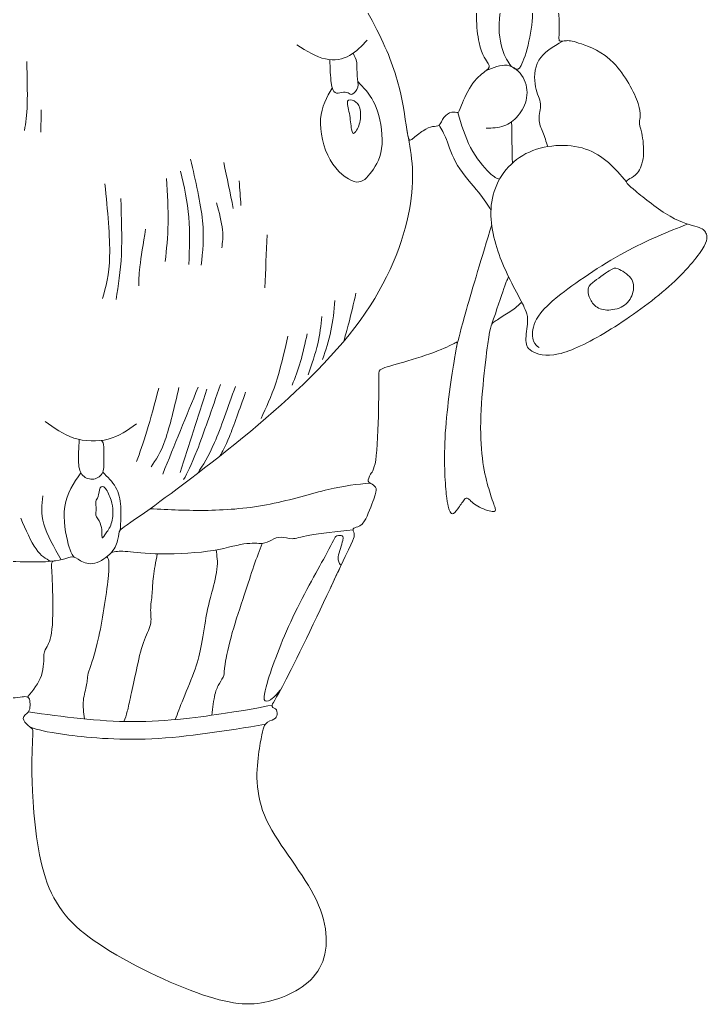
# Model space of a CAD drawing. Header units: millimetres. Extents: x -416 to -183, y -486 to -251.
# Drawn here: x -289.6 to -183.1, y -485.5 to -333 of the extents above; entities that cross this region are included whole.
import ezdxf

# ---------------------------------------------------------------- set-up
doc = ezdxf.new("R2010")
doc.units = ezdxf.units.MM
doc.header["$MEASUREMENT"] = 0
doc.layers.add('layer 1', color=7, linetype='Continuous')

msp = doc.modelspace()

# ---------------------------------------------------------------- linework, layer by layer
at = {"layer": 'layer 1', "color": 250, "lineweight": 20}
for points, knots in [([(-364.9524, -348.7105), (-364.743, -345.9985), (-364.324, -340.7951), (-360.9285, -333.4088), (-357.533, -326.0225), (-351.161, -316.4533), (-347.8426, -310.4782), (-344.5243, -304.503), (-344.2598, -302.1217), (-344.1495, -300.4901), (-344.0393, -298.8585), (-344.0833, -297.9766), (-344.2266, -297.5136), (-344.37, -297.0505), (-344.6125, -297.0065), (-345.4393, -296.4773), (-346.2662, -295.9481), (-347.6773, -294.9339), (-348.6254, -293.4236), (-349.5735, -291.9132), (-350.0585, -289.9068), (-349.5183, -287.4264), (-348.9781, -284.9459), (-347.4127, -281.9913), (-345.2519, -280.1613), (-343.0911, -278.3312), (-340.3351, -277.6257), (-338.9791, -277.0414), (-337.6231, -276.4571), (-337.6672, -275.9941), (-336.8844, -274.3515), (-336.1017, -272.7089), (-334.4922, -269.8866), (-330.9644, -266.425), (-327.4366, -262.9633), (-321.9906, -258.8623), (-316.5005, -256.1382), (-311.0104, -253.4141), (-305.4762, -252.0669), (-299.7545, -251.3934), (-294.0329, -250.7198), (-288.1239, -250.7198), (-282.4573, -252.11), (-276.7908, -253.5001), (-271.3669, -256.2804), (-267.1115, -259.1148), (-262.8561, -261.9491), (-259.7693, -264.8375), (-257.7408, -267.0093), (-255.7124, -269.1811), (-254.7422, -270.6363), (-253.9484, -271.5403), (-253.1547, -272.4443), (-252.5374, -272.797), (-251.8759, -273.0616), (-251.2144, -273.3262), (-250.5089, -273.5026), (-248.778, -274.3295), (-247.0472, -275.1563), (-244.2912, -276.6335), (-242.5824, -278.0667), (-240.8736, -279.4999), (-240.2122, -280.8889), (-239.8704, -283.1489), (-239.5287, -285.4089), (-239.5066, -288.5398), (-240.0027, -290.4581), (-240.4988, -292.3763), (-241.5131, -293.0818), (-242.7037, -293.2141), (-243.8943, -293.3464), (-245.2613, -292.9054), (-245.8456, -292.8613), (-246.4299, -292.8172), (-246.2314, -293.17), (-245.9999, -293.589), (-245.7684, -294.0079), (-245.5039, -294.4929), (-245.1731, -295.5623), (-244.8424, -296.6316), (-244.4455, -298.2853), (-244.2581, -301.791), (-244.0707, -305.2967), (-244.0927, -310.6546), (-243.8061, -314.0942), (-243.5195, -317.5338), (-242.9241, -319.0551), (-241.2153, -322.186), (-239.5066, -325.3169), (-236.6844, -330.0574), (-234.7221, -333.8718), (-232.7598, -337.6862), (-231.6573, -340.5746), (-230.9407, -343.452), (-230.2242, -346.3293), (-229.8934, -349.1956), (-229.6509, -350.5516), (-229.4084, -351.9076), (-229.254, -351.7532), (-228.8461, -351.4115), (-228.4382, -351.0697), (-227.7768, -350.5406), (-227.2145, -350.1768), (-226.6523, -349.813), (-226.1892, -349.6145), (-225.7813, -349.5484), (-225.3734, -349.4822), (-225.0207, -349.5484), (-224.7561, -349.3169), (-224.4915, -349.0853), (-224.3151, -348.5562), (-223.9954, -348.1373), (-223.6757, -347.7183), (-223.2126, -347.4097), (-222.8047, -347.3325), (-222.3968, -347.2553), (-222.0441, -347.4097), (-221.8567, -347.3656), (-221.6693, -347.3215), (-221.6472, -347.0789), (-221.2944, -346.208), (-220.9417, -345.3371), (-220.2581, -343.8378), (-219.5084, -342.8236), (-218.7588, -341.8093), (-217.943, -341.2802), (-217.4689, -340.8944), (-216.9949, -340.5085), (-216.8627, -340.2659), (-217.1383, -339.8029), (-217.4139, -339.3399), (-218.0974, -338.6563), (-218.5604, -336.5397), (-219.0234, -334.423), (-219.266, -330.8731), (-218.2297, -328.4368), (-217.1934, -326.0004), (-214.8783, -324.6775), (-212.7396, -324.6114), (-210.6009, -324.5452), (-208.6385, -325.7359), (-207.5361, -327.599), (-206.4337, -329.4621), (-206.1911, -331.9976), (-206.158, -333.6182), (-206.125, -335.2388), (-206.3013, -335.9443), (-206.158, -336.2089), (-206.0147, -336.4735), (-205.5517, -336.2972), (-205.0446, -336.2641), (-204.5375, -336.231), (-203.9862, -336.3413), (-202.7184, -336.7712), (-201.4506, -337.2011), (-199.4663, -337.9508), (-197.7354, -339.7257), (-196.0046, -341.5006), (-194.5274, -344.3008), (-193.9541, -345.9986), (-193.3808, -347.6963), (-193.7116, -348.2916), (-193.7667, -348.7767), (-193.8218, -349.2617), (-193.6014, -349.6366), (-193.4029, -350.5516), (-193.2045, -351.4666), (-193.0281, -352.9218), (-193.1383, -354.0904), (-193.2486, -355.259), (-193.6454, -356.1409), (-194.0643, -356.6811), (-194.4833, -357.2213), (-194.9242, -357.4198), (-195.2439, -357.5852), (-195.5636, -357.7505), (-195.7621, -357.8828), (-195.7621, -358.0702), (-195.7621, -358.2576), (-195.5636, -358.5002), (-194.3399, -359.5255), (-193.1162, -360.5507), (-190.8673, -362.3586), (-189.0152, -363.417), (-187.1631, -364.4753), (-185.7079, -364.784), (-184.837, -365.0596), (-183.9661, -365.3352), (-183.6794, -365.5778), (-183.4645, -366.0078), (-183.2496, -366.4377), (-183.1063, -367.055), (-184.0544, -368.5433), (-185.0025, -370.0316), (-187.042, -372.3908), (-189.7263, -374.728), (-192.4107, -377.0651), (-195.7401, -379.3802), (-198.7056, -381.1772), (-201.6711, -382.9741), (-204.2729, -384.253), (-206.2683, -384.694), (-208.2637, -385.1349), (-209.6527, -384.738), (-210.4244, -384.2529), (-211.1961, -383.7678), (-211.3505, -383.1946), (-211.3174, -382.3016), (-211.2843, -381.4086), (-211.0639, -380.196), (-211.0528, -379.4133), (-211.0418, -378.6305), (-211.2403, -378.2778), (-211.4277, -377.8368), (-211.6151, -377.3958), (-211.7915, -376.8667), (-211.9679, -376.7785), (-212.1443, -376.6903), (-212.3206, -377.043), (-212.7616, -377.4289), (-213.2026, -377.8147), (-213.9081, -378.2337), (-214.5696, -378.6526), (-215.2311, -379.0715), (-215.8484, -379.4905), (-216.2342, -379.733), (-216.6201, -379.9755), (-216.7745, -380.0417), (-217.2154, -383.1506), (-217.6564, -386.2594), (-218.384, -392.4109), (-218.3178, -396.975), (-218.2517, -401.5391), (-217.3918, -404.5156), (-216.8626, -406.2024), (-216.3335, -407.8891), (-216.135, -408.2859), (-216.0578, -408.5946), (-215.9807, -408.9033), (-216.0248, -409.1238), (-216.5429, -409.0577), (-217.0611, -408.9915), (-218.0533, -408.6388), (-218.7699, -408.2199), (-219.4865, -407.8009), (-219.9274, -407.3159), (-220.214, -407.0954), (-220.5007, -406.8749), (-220.633, -406.919), (-220.8865, -407.2497), (-221.1401, -407.5804), (-221.515, -408.1978), (-221.8567, -408.6498), (-222.1985, -409.1017), (-222.5071, -409.3884), (-222.7055, -409.4105), (-222.904, -409.4325), (-222.9922, -409.1899), (-223.1245, -408.8923), (-223.2568, -408.5946), (-223.4331, -408.2419), (-223.6315, -406.3568), (-223.83, -404.4716), (-224.0505, -401.054), (-223.7859, -396.9089), (-223.5213, -392.7637), (-222.7717, -387.891), (-222.3527, -385.3885), (-221.9338, -382.8859), (-221.8457, -382.7536), (-222.1323, -382.8969), (-222.4189, -383.0402), (-223.0804, -383.4592), (-224.4363, -384.0104), (-225.7923, -384.5616), (-227.8429, -385.2451), (-229.5847, -385.7633), (-231.3266, -386.2814), (-232.7597, -386.6342), (-233.4542, -386.9209), (-234.1488, -387.2075), (-234.1047, -387.4279), (-234.0826, -388.1114), (-234.0606, -388.7949), (-234.0606, -389.9415), (-234.1047, -392.3338), (-234.1488, -394.726), (-234.237, -398.3641), (-234.4685, -400.4036), (-234.7, -402.4431), (-235.0749, -402.884), (-235.3394, -403.303), (-235.604, -403.7219), (-235.7584, -404.1188), (-235.7032, -404.3614), (-235.6481, -404.6039), (-235.3835, -404.692), (-235.1189, -404.8464), (-234.8543, -405.0007), (-234.5898, -405.2212), (-234.5016, -405.5079), (-234.4134, -405.7945), (-234.5016, -406.1472), (-234.8433, -407.1174), (-235.1851, -408.0875), (-235.7804, -409.675), (-236.2985, -410.5019), (-236.8167, -411.3287), (-237.2576, -411.3948), (-237.5663, -411.483), (-237.875, -411.5712), (-238.0514, -411.6815), (-238.0514, -411.8799), (-238.0514, -412.0783), (-237.875, -412.365), (-237.864, -412.6737), (-237.853, -412.9823), (-238.0073, -413.3131), (-239.9145, -417.3701), (-241.8218, -421.427), (-245.4818, -429.2101), (-247.6426, -433.4986), (-249.8034, -437.7871), (-250.4648, -438.5808), (-250.5861, -438.9777), (-250.7074, -439.3746), (-250.2884, -439.3746), (-250.0569, -439.562), (-249.8254, -439.7494), (-249.7813, -440.1242), (-249.8143, -440.4329), (-249.8474, -440.7415), (-249.9577, -440.9841), (-250.2994, -441.1605), (-250.6412, -441.3369), (-251.2144, -441.4471), (-251.6002, -441.9432), (-251.9861, -442.4393), (-252.1846, -443.3213), (-252.5484, -445.7026), (-252.9122, -448.0838), (-253.4413, -451.9643), (-251.7656, -456.0213), (-250.0899, -460.0782), (-246.2094, -464.3116), (-244.1037, -468.3796), (-241.9981, -472.4475), (-241.6674, -476.3502), (-242.9683, -479.1394), (-244.2692, -481.9285), (-247.2016, -483.6041), (-250.0679, -484.507), (-252.9343, -485.4098), (-255.7344, -485.5398), (-260.4528, -484.0515), (-265.1712, -482.5632), (-271.8079, -479.4567), (-276.4601, -476.5144), (-281.1124, -473.572), (-283.7803, -470.7939), (-285.3678, -466.5055), (-286.9553, -462.217), (-287.4624, -456.4182), (-287.6498, -452.3061), (-287.8372, -448.194), (-287.705, -445.7687), (-287.6388, -444.4458), (-287.5727, -443.1228), (-287.5727, -442.9024), (-287.6719, -442.726), (-287.7711, -442.5496), (-287.9696, -442.4173), (-288.3003, -442.1307), (-288.631, -441.844), (-289.094, -441.4031), (-289.0719, -441.0283), (-289.0499, -440.6534), (-288.5428, -440.3447), (-288.2892, -440.025), (-288.0357, -439.7053), (-288.0357, -439.3745), (-288.0357, -439.0328), (-288.0357, -438.691), (-288.0357, -438.3383), (-288.1349, -438.0737), (-288.2341, -437.8091), (-288.4326, -437.6327), (-288.8735, -437.6658), (-289.3145, -437.6988), (-289.998, -437.9414), (-292.3682, -437.8201), (-294.7385, -437.6988), (-298.7954, -437.2138), (-301.0003, -436.9713), (-303.2052, -436.7287), (-303.5579, -436.7287), (-303.8555, -436.9382), (-304.1532, -437.1476), (-304.3958, -437.5666), (-304.5501, -437.8863), (-304.7045, -438.206), (-304.7706, -438.4265), (-304.6493, -438.6691), (-304.5281, -438.9116), (-304.2194, -439.1761), (-303.9548, -439.3856), (-303.6902, -439.595), (-303.4698, -439.7494), (-303.6021, -441.844), (-303.7344, -443.9386), (-304.2194, -447.9735), (-305.3108, -453.0888), (-306.4022, -458.2041), (-308.1, -464.3997), (-310.9332, -469.1843), (-313.7665, -473.9689), (-317.7352, -477.3423), (-323.4678, -479.7126), (-329.2005, -482.0828), (-336.6971, -483.4498), (-341.6249, -483.3616), (-346.5528, -483.2734), (-348.912, -481.73), (-350.4664, -479.6134), (-352.0209, -477.4967), (-352.7705, -474.8067), (-351.7893, -471.4002), (-350.8082, -467.9937), (-348.0962, -463.8706), (-345.8913, -460.6846), (-343.6865, -457.4985), (-341.9887, -455.2496), (-341.2831, -452.4825), (-340.5776, -449.7154), (-340.8643, -446.4301), (-341.3604, -444.0158), (-341.8565, -441.6015), (-342.562, -440.0581), (-343.1353, -439.1321), (-343.7086, -438.206), (-344.1495, -437.8973), (-344.2928, -437.5115), (-344.4361, -437.1256), (-344.2818, -436.6626), (-344.1936, -436.2768), (-344.1054, -435.8909), (-344.0833, -435.5822), (-344.9763, -433.1238), (-345.8693, -430.6653), (-347.6773, -426.0572), (-348.923, -422.0554), (-350.1688, -418.0535), (-350.8523, -414.658), (-351.2491, -412.817), (-351.646, -410.9759), (-351.7563, -410.6892), (-352.4508, -410.5239), (-353.1453, -410.3585), (-354.4242, -410.3144), (-355.4825, -409.6089), (-356.5408, -408.9033), (-357.3787, -407.5363), (-357.6763, -406.5993), (-357.974, -405.6622), (-357.7314, -405.155), (-357.3896, -404.7912), (-357.0479, -404.4274), (-356.607, -404.207), (-356.2432, -404.1078), (-355.8794, -404.0085), (-355.5927, -404.0306), (-355.4604, -403.9534), (-355.3282, -403.8762), (-355.3502, -403.6999), (-356.0006, -402.5093), (-356.6511, -401.3186), (-357.9299, -399.1138), (-358.9221, -396.5341), (-359.9143, -393.9544), (-360.6198, -390.9998), (-361.1379, -389.28), (-361.6561, -387.5602), (-361.9869, -387.0752), (-362.2735, -386.8217), (-362.5601, -386.5681), (-362.8027, -386.546), (-363.8279, -386.4248), (-364.8532, -386.3035), (-366.6612, -386.083), (-369.1968, -385.3113), (-371.7324, -384.5396), (-374.9956, -383.2166), (-379.0525, -379.9204), (-383.1095, -376.6241), (-387.9602, -371.3545), (-390.4737, -368.7087), (-392.9873, -366.0628), (-393.1636, -366.0408), (-393.6928, -366.1069), (-394.222, -366.173), (-395.1039, -366.3274), (-395.8976, -366.0959), (-396.6914, -365.8644), (-397.397, -365.247), (-397.8269, -364.4312), (-398.2569, -363.6154), (-398.4112, -362.6012), (-398.2458, -361.8185), (-398.0805, -361.0357), (-397.5954, -360.4845), (-397.4961, -360.1097), (-397.3969, -359.7349), (-397.6836, -359.5364), (-397.9702, -359.338), (-398.2568, -359.1396), (-398.5435, -358.9411), (-398.7529, -358.6876), (-398.9624, -358.434), (-399.0947, -358.1253), (-399.238, -357.7284), (-399.3813, -357.3315), (-399.5357, -356.8465), (-400.4617, -356.4166), (-401.3878, -355.9866), (-403.0855, -355.6117), (-405.1801, -354.377), (-407.2748, -353.1423), (-409.7663, -351.0477), (-411.0561, -348.9311), (-412.346, -346.8144), (-412.4341, -344.6756), (-411.8608, -342.7905), (-411.2876, -340.9053), (-410.0529, -339.2737), (-409.0717, -338.48), (-408.0906, -337.6862), (-407.363, -337.7303), (-406.922, -337.6311), (-406.481, -337.5319), (-406.3267, -337.2893), (-406.2495, -336.8153), (-406.1723, -336.3412), (-406.1723, -335.6357), (-406.2605, -335.1065), (-406.3487, -334.5773), (-406.5251, -334.2246), (-408.0464, -332.5269), (-409.5678, -330.8291), (-412.4342, -327.7864), (-414.1319, -324.0271), (-415.8297, -320.2678), (-416.3588, -315.7919), (-415.3776, -311.0294), (-414.3965, -306.2669), (-411.905, -301.2177), (-407.3189, -297.9766), (-402.7328, -294.7354), (-396.052, -293.3023), (-389.9666, -294.1732), (-383.8812, -295.0441), (-378.391, -298.2191), (-375.0175, -303.0257), (-371.6441, -307.8323), (-370.3874, -314.2705), (-371.3134, -319.5512), (-372.2395, -324.8318), (-375.3483, -328.9549), (-377.3437, -331.1929), (-379.3391, -333.4308), (-380.2211, -333.7836), (-380.629, -334.2687), (-381.0369, -334.7538), (-380.9707, -335.3711), (-380.8825, -336.0326), (-380.7944, -336.694), (-380.6841, -337.3996), (-380.4636, -337.7083), (-380.2432, -338.0169), (-379.9124, -337.9287), (-379.3281, -338.1051), (-378.7438, -338.2815), (-377.906, -338.7225), (-377.1783, -339.2297), (-376.4507, -339.7368), (-375.8334, -340.31), (-375.1829, -341.644), (-374.5325, -342.9779), (-373.849, -345.0725), (-373.4962, -346.3072), (-373.1435, -347.5419), (-373.1214, -347.9168), (-373.0001, -348.1373), (-372.8789, -348.3577), (-372.6584, -348.4239), (-372.3607, -348.4901), (-372.0631, -348.5562), (-371.6882, -348.6223), (-371.3023, -348.9531), (-370.9165, -349.2838), (-370.5197, -349.8791), (-370.2, -350.2539), (-369.8803, -350.6287), (-369.6377, -350.7831), (-369.4172, -350.8272), (-369.1968, -350.8713), (-368.9983, -350.8051), (-368.7447, -350.7831), (-368.4912, -350.7611), (-368.1825, -350.7831), (-367.7856, -350.7942), (-367.3887, -350.8052), (-366.9037, -350.8052), (-366.4517, -350.9816), (-365.9997, -351.158), (-365.5808, -351.5107), (-365.3713, -351.5769), (-365.1619, -351.643), (-365.1619, -351.4225), (-364.9524, -348.7105)], [0, 0, 0, 0, 0.00485437, 0.00485437, 0.00485437, 0.00970874, 0.00970874, 0.00970874, 0.01456311, 0.01456311, 0.01456311, 0.01941748, 0.01941748, 0.01941748, 0.02427184, 0.02427184, 0.02427184, 0.02912621, 0.02912621, 0.02912621, 0.03398058, 0.03398058, 0.03398058, 0.03883495, 0.03883495, 0.03883495, 0.04368932, 0.04368932, 0.04368932, 0.04854369, 0.04854369, 0.04854369, 0.05339806, 0.05339806, 0.05339806, 0.05825243, 0.05825243, 0.05825243, 0.0631068, 0.0631068, 0.0631068, 0.06796117, 0.06796117, 0.06796117, 0.07281553, 0.07281553, 0.07281553, 0.0776699, 0.0776699, 0.0776699, 0.08252427, 0.08252427, 0.08252427, 0.08737864, 0.08737864, 0.08737864, 0.09223301, 0.09223301, 0.09223301, 0.09708738, 0.09708738, 0.09708738, 0.10194175, 0.10194175, 0.10194175, 0.10679612, 0.10679612, 0.10679612, 0.11165049, 0.11165049, 0.11165049, 0.11650485, 0.11650485, 0.11650485, 0.12135922, 0.12135922, 0.12135922, 0.12621359, 0.12621359, 0.12621359, 0.13106796, 0.13106796, 0.13106796, 0.13592233, 0.13592233, 0.13592233, 0.1407767, 0.1407767, 0.1407767, 0.14563107, 0.14563107, 0.14563107, 0.15048544, 0.15048544, 0.15048544, 0.15533981, 0.15533981, 0.15533981, 0.16019417, 0.16019417, 0.16019417, 0.16504854, 0.16504854, 0.16504854, 0.16990291, 0.16990291, 0.16990291, 0.17475728, 0.17475728, 0.17475728, 0.17961165, 0.17961165, 0.17961165, 0.18446602, 0.18446602, 0.18446602, 0.18932039, 0.18932039, 0.18932039, 0.19417476, 0.19417476, 0.19417476, 0.19902913, 0.19902913, 0.19902913, 0.2038835, 0.2038835, 0.2038835, 0.20873786, 0.20873786, 0.20873786, 0.21359223, 0.21359223, 0.21359223, 0.2184466, 0.2184466, 0.2184466, 0.22330097, 0.22330097, 0.22330097, 0.22815534, 0.22815534, 0.22815534, 0.23300971, 0.23300971, 0.23300971, 0.23786408, 0.23786408, 0.23786408, 0.24271845, 0.24271845, 0.24271845, 0.24757282, 0.24757282, 0.24757282, 0.25242718, 0.25242718, 0.25242718, 0.25728155, 0.25728155, 0.25728155, 0.26213592, 0.26213592, 0.26213592, 0.26699029, 0.26699029, 0.26699029, 0.27184466, 0.27184466, 0.27184466, 0.27669903, 0.27669903, 0.27669903, 0.2815534, 0.2815534, 0.2815534, 0.28640777, 0.28640777, 0.28640777, 0.29126214, 0.29126214, 0.29126214, 0.2961165, 0.2961165, 0.2961165, 0.30097087, 0.30097087, 0.30097087, 0.30582524, 0.30582524, 0.30582524, 0.31067961, 0.31067961, 0.31067961, 0.31553398, 0.31553398, 0.31553398, 0.32038835, 0.32038835, 0.32038835, 0.32524272, 0.32524272, 0.32524272, 0.33009709, 0.33009709, 0.33009709, 0.33495146, 0.33495146, 0.33495146, 0.33980583, 0.33980583, 0.33980583, 0.34466019, 0.34466019, 0.34466019, 0.34951456, 0.34951456, 0.34951456, 0.35436893, 0.35436893, 0.35436893, 0.3592233, 0.3592233, 0.3592233, 0.36407767, 0.36407767, 0.36407767, 0.36893204, 0.36893204, 0.36893204, 0.37378641, 0.37378641, 0.37378641, 0.37864078, 0.37864078, 0.37864078, 0.38349515, 0.38349515, 0.38349515, 0.38834951, 0.38834951, 0.38834951, 0.39320388, 0.39320388, 0.39320388, 0.39805825, 0.39805825, 0.39805825, 0.40291262, 0.40291262, 0.40291262, 0.40776699, 0.40776699, 0.40776699, 0.41262136, 0.41262136, 0.41262136, 0.41747573, 0.41747573, 0.41747573, 0.4223301, 0.4223301, 0.4223301, 0.42718447, 0.42718447, 0.42718447, 0.43203883, 0.43203883, 0.43203883, 0.4368932, 0.4368932, 0.4368932, 0.44174757, 0.44174757, 0.44174757, 0.44660194, 0.44660194, 0.44660194, 0.45145631, 0.45145631, 0.45145631, 0.45631068, 0.45631068, 0.45631068, 0.46116505, 0.46116505, 0.46116505, 0.46601942, 0.46601942, 0.46601942, 0.47087379, 0.47087379, 0.47087379, 0.47572816, 0.47572816, 0.47572816, 0.48058252, 0.48058252, 0.48058252, 0.48543689, 0.48543689, 0.48543689, 0.49029126, 0.49029126, 0.49029126, 0.49514563, 0.49514563, 0.49514563, 0.5, 0.5, 0.5, 0.50485437, 0.50485437, 0.50485437, 0.50970874, 0.50970874, 0.50970874, 0.51456311, 0.51456311, 0.51456311, 0.51941748, 0.51941748, 0.51941748, 0.52427184, 0.52427184, 0.52427184, 0.52912621, 0.52912621, 0.52912621, 0.53398058, 0.53398058, 0.53398058, 0.53883495, 0.53883495, 0.53883495, 0.54368932, 0.54368932, 0.54368932, 0.54854369, 0.54854369, 0.54854369, 0.55339806, 0.55339806, 0.55339806, 0.55825243, 0.55825243, 0.55825243, 0.5631068, 0.5631068, 0.5631068, 0.56796117, 0.56796117, 0.56796117, 0.57281553, 0.57281553, 0.57281553, 0.5776699, 0.5776699, 0.5776699, 0.58252427, 0.58252427, 0.58252427, 0.58737864, 0.58737864, 0.58737864, 0.59223301, 0.59223301, 0.59223301, 0.59708738, 0.59708738, 0.59708738, 0.60194175, 0.60194175, 0.60194175, 0.60679612, 0.60679612, 0.60679612, 0.61165049, 0.61165049, 0.61165049, 0.61650485, 0.61650485, 0.61650485, 0.62135922, 0.62135922, 0.62135922, 0.62621359, 0.62621359, 0.62621359, 0.63106796, 0.63106796, 0.63106796, 0.63592233, 0.63592233, 0.63592233, 0.6407767, 0.6407767, 0.6407767, 0.64563107, 0.64563107, 0.64563107, 0.65048544, 0.65048544, 0.65048544, 0.65533981, 0.65533981, 0.65533981, 0.66019417, 0.66019417, 0.66019417, 0.66504854, 0.66504854, 0.66504854, 0.66990291, 0.66990291, 0.66990291, 0.67475728, 0.67475728, 0.67475728, 0.67961165, 0.67961165, 0.67961165, 0.68446602, 0.68446602, 0.68446602, 0.68932039, 0.68932039, 0.68932039, 0.69417476, 0.69417476, 0.69417476, 0.69902913, 0.69902913, 0.69902913, 0.7038835, 0.7038835, 0.7038835, 0.70873786, 0.70873786, 0.70873786, 0.71359223, 0.71359223, 0.71359223, 0.7184466, 0.7184466, 0.7184466, 0.72330097, 0.72330097, 0.72330097, 0.72815534, 0.72815534, 0.72815534, 0.73300971, 0.73300971, 0.73300971, 0.73786408, 0.73786408, 0.73786408, 0.74271845, 0.74271845, 0.74271845, 0.74757282, 0.74757282, 0.74757282, 0.75242718, 0.75242718, 0.75242718, 0.75728155, 0.75728155, 0.75728155, 0.76213592, 0.76213592, 0.76213592, 0.76699029, 0.76699029, 0.76699029, 0.77184466, 0.77184466, 0.77184466, 0.77669903, 0.77669903, 0.77669903, 0.7815534, 0.7815534, 0.7815534, 0.78640777, 0.78640777, 0.78640777, 0.79126214, 0.79126214, 0.79126214, 0.7961165, 0.7961165, 0.7961165, 0.80097087, 0.80097087, 0.80097087, 0.80582524, 0.80582524, 0.80582524, 0.81067961, 0.81067961, 0.81067961, 0.81553398, 0.81553398, 0.81553398, 0.82038835, 0.82038835, 0.82038835, 0.82524272, 0.82524272, 0.82524272, 0.83009709, 0.83009709, 0.83009709, 0.83495146, 0.83495146, 0.83495146, 0.83980583, 0.83980583, 0.83980583, 0.84466019, 0.84466019, 0.84466019, 0.84951456, 0.84951456, 0.84951456, 0.85436893, 0.85436893, 0.85436893, 0.8592233, 0.8592233, 0.8592233, 0.86407767, 0.86407767, 0.86407767, 0.86893204, 0.86893204, 0.86893204, 0.87378641, 0.87378641, 0.87378641, 0.87864078, 0.87864078, 0.87864078, 0.88349515, 0.88349515, 0.88349515, 0.88834951, 0.88834951, 0.88834951, 0.89320388, 0.89320388, 0.89320388, 0.89805825, 0.89805825, 0.89805825, 0.90291262, 0.90291262, 0.90291262, 0.90776699, 0.90776699, 0.90776699, 0.91262136, 0.91262136, 0.91262136, 0.91747573, 0.91747573, 0.91747573, 0.9223301, 0.9223301, 0.9223301, 0.92718447, 0.92718447, 0.92718447, 0.93203883, 0.93203883, 0.93203883, 0.9368932, 0.9368932, 0.9368932, 0.94174757, 0.94174757, 0.94174757, 0.94660194, 0.94660194, 0.94660194, 0.95145631, 0.95145631, 0.95145631, 0.95631068, 0.95631068, 0.95631068, 0.96116505, 0.96116505, 0.96116505, 0.96601942, 0.96601942, 0.96601942, 0.97087379, 0.97087379, 0.97087379, 0.97572816, 0.97572816, 0.97572816, 0.98058252, 0.98058252, 0.98058252, 0.98543689, 0.98543689, 0.98543689, 0.99029126, 0.99029126, 0.99029126, 0.99514563, 0.99514563, 0.99514563, 1, 1, 1, 1]), ([(-214.1336, -339.4496), (-214.5856, -338.6999), (-215.1369, -337.4432), (-215.3684, -335.7014), (-215.5999, -333.9595), (-215.5117, -331.7325), (-214.7289, -330.4978), (-213.9462, -329.2631), (-212.469, -329.0205), (-211.565, -329.2851), (-210.661, -329.5497), (-210.3302, -330.3214), (-210.2861, -331.6113), (-210.242, -332.9011), (-210.4846, -334.7091), (-210.8484, -336.3407), (-211.2122, -337.9723), (-211.6972, -339.4275), (-212.072, -340.1221), (-212.4469, -340.8166), (-212.7115, -340.7504), (-213.0202, -340.5961), (-213.3289, -340.4418), (-213.6816, -340.1992), (-214.1336, -339.4496)], [0, 0, 0, 0, 0.125, 0.125, 0.125, 0.25, 0.25, 0.25, 0.375, 0.375, 0.375, 0.5, 0.5, 0.5, 0.625, 0.625, 0.625, 0.75, 0.75, 0.75, 0.875, 0.875, 0.875, 1, 1, 1, 1])]:
    msp.add_open_spline(points, degree=3, knots=knots, dxfattribs=at)
at = {"layer": 'layer 1', "color": 29, "lineweight": 20}
for points, knots in [([(-246.7429, -336.9146), (-245.2436, -337.8406), (-243.7443, -338.7667), (-242.3442, -339.0864), (-240.9441, -339.4061), (-239.6433, -339.1194), (-238.5849, -338.5351), (-237.5266, -337.9508), (-236.7108, -337.0689), (-235.895, -336.1869)], [0, 0, 0, 0, 0.33333333, 0.33333333, 0.33333333, 0.66666667, 0.66666667, 0.66666667, 1, 1, 1, 1]), ([(-205.6243, -336.3364), (-207.1047, -337.1904), (-208.5852, -338.0444), (-209.3254, -339.2982), (-210.0656, -340.552), (-210.0656, -342.2057), (-209.8341, -343.3853), (-209.6026, -344.5649), (-209.1396, -345.2704), (-209.0624, -346.0421), (-208.9853, -346.8138), (-209.2939, -347.6517), (-209.2939, -348.3793), (-209.2939, -349.1069), (-208.9853, -349.7242), (-208.7066, -350.4151), (-208.4279, -351.106), (-208.1792, -351.8703), (-207.9305, -352.6347)], [0, 0, 0, 0, 0.16666667, 0.16666667, 0.16666667, 0.33333333, 0.33333333, 0.33333333, 0.5, 0.5, 0.5, 0.66666667, 0.66666667, 0.66666667, 0.83333333, 0.83333333, 0.83333333, 1, 1, 1, 1]), ([(-241.6653, -339.196), (-241.616, -340.5301), (-241.5667, -341.8643), (-241.4428, -342.7629), (-241.319, -343.6614), (-241.1205, -344.1245), (-240.8449, -344.2899), (-240.5693, -344.4552), (-240.2165, -344.3229), (-239.8416, -344.2678), (-239.4668, -344.2127), (-239.07, -344.2347), (-238.8164, -344.345), (-238.5629, -344.4552), (-238.4526, -344.6537), (-238.177, -344.5324), (-237.9014, -344.4111), (-237.4605, -343.9702), (-237.3282, -343.4631), (-237.1959, -342.9559), (-237.3722, -342.3827), (-237.4273, -341.7102), (-237.4825, -341.0377), (-237.4163, -340.2659), (-237.5006, -339.6653), (-237.5849, -339.0646), (-237.8196, -338.6349), (-238.0543, -338.2053)], [0, 0, 0, 0, 0.11111111, 0.11111111, 0.11111111, 0.22222222, 0.22222222, 0.22222222, 0.33333333, 0.33333333, 0.33333333, 0.44444444, 0.44444444, 0.44444444, 0.55555556, 0.55555556, 0.55555556, 0.66666667, 0.66666667, 0.66666667, 0.77777778, 0.77777778, 0.77777778, 0.88888889, 0.88888889, 0.88888889, 1, 1, 1, 1]), ([(-288.5467, -339.4945), (-288.4805, -341.8757), (-288.4144, -344.257), (-288.4695, -346.0319), (-288.5246, -347.8068), (-288.701, -348.9754), (-288.8774, -350.144)], [0, 0, 0, 0, 0.5, 0.5, 0.5, 1, 1, 1, 1]), ([(-217.4689, -340.8944), (-216.3571, -340.4128), (-215.2454, -339.9312), (-214.232, -340.0726), (-213.2186, -340.2139), (-212.3036, -340.9783), (-211.7579, -341.9337), (-211.2122, -342.8891), (-211.0358, -344.0357), (-211.2122, -345.0941), (-211.3886, -346.1524), (-211.9177, -347.1225), (-212.5461, -347.8722), (-213.1745, -348.6219), (-213.9021, -349.151), (-214.7399, -349.4377), (-215.5778, -349.7243), (-216.5259, -349.7684), (-217.474, -349.8125)], [0, 0, 0, 0, 0.16666667, 0.16666667, 0.16666667, 0.33333333, 0.33333333, 0.33333333, 0.5, 0.5, 0.5, 0.66666667, 0.66666667, 0.66666667, 0.83333333, 0.83333333, 0.83333333, 1, 1, 1, 1]), ([(-241.275, -343.587), (-242.1055, -345.0009), (-242.9359, -346.4147), (-243.0755, -348.3674), (-243.2152, -350.3201), (-242.6639, -352.8116), (-241.6055, -354.6637), (-240.5472, -356.5158), (-238.9818, -357.7285), (-237.8904, -358.0372), (-236.799, -358.3459), (-236.1816, -357.7505), (-235.454, -356.8465), (-234.7264, -355.9425), (-233.8886, -354.7299), (-233.646, -352.944), (-233.4035, -351.158), (-233.7562, -348.7988), (-234.2854, -347.1672), (-234.8146, -345.5356), (-235.5201, -344.6316), (-236.0545, -343.9893), (-236.5889, -343.347), (-236.952, -342.9664), (-237.3152, -342.5858)], [0, 0, 0, 0, 0.125, 0.125, 0.125, 0.25, 0.25, 0.25, 0.375, 0.375, 0.375, 0.5, 0.5, 0.5, 0.625, 0.625, 0.625, 0.75, 0.75, 0.75, 0.875, 0.875, 0.875, 1, 1, 1, 1]), ([(-238.9046, -345.6348), (-239.0259, -345.9545), (-238.7833, -346.6601), (-238.6273, -347.5107), (-238.4713, -348.3613), (-238.4019, -349.357), (-238.3026, -349.9523), (-238.2034, -350.5476), (-238.0745, -350.7426), (-237.8226, -350.5204), (-237.5707, -350.2981), (-237.1958, -349.6587), (-237.0194, -348.9091), (-236.8431, -348.1594), (-236.8651, -347.2995), (-237.0305, -346.7042), (-237.1959, -346.1089), (-237.5045, -345.7781), (-237.9014, -345.5797), (-238.2983, -345.3813), (-238.7833, -345.3151), (-238.9046, -345.6348)], [0, 0, 0, 0, 0.14285714, 0.14285714, 0.14285714, 0.28571429, 0.28571429, 0.28571429, 0.42857143, 0.42857143, 0.42857143, 0.57142857, 0.57142857, 0.57142857, 0.71428571, 0.71428571, 0.71428571, 0.85714286, 0.85714286, 0.85714286, 1, 1, 1, 1]), ([(-221.8567, -347.3656), (-221.2998, -349.2396), (-220.7429, -351.1135), (-219.8691, -352.7671), (-218.9954, -354.4207), (-217.8047, -355.8538), (-217.0073, -356.6372), (-216.2099, -357.4206), (-215.8057, -357.5543), (-215.4015, -357.6879)], [0, 0, 0, 0, 0.33333333, 0.33333333, 0.33333333, 0.66666667, 0.66666667, 0.66666667, 1, 1, 1, 1]), ([(-365.3713, -351.5769), (-365.2574, -354.9135), (-365.1436, -358.2502), (-364.9102, -360.8887), (-364.6769, -363.5271), (-364.3241, -365.4673), (-363.6185, -368.2234), (-362.913, -370.9795), (-361.8546, -374.5514), (-359.9253, -378.6856), (-357.9961, -382.8197), (-355.196, -387.516), (-352.043, -390.6249), (-348.8901, -393.7338), (-345.3843, -395.2551), (-341.8234, -396.104), (-338.2626, -396.9529), (-334.6466, -397.1292), (-332.0338, -398.4191), (-329.4211, -399.7089), (-327.8115, -402.1122), (-324.2947, -405.1108), (-320.778, -408.1094), (-315.354, -411.7034), (-309.952, -413.7429), (-304.5501, -415.7824), (-299.1703, -416.2675), (-294.7495, -416.5542), (-290.3288, -416.8408), (-286.8671, -416.9289), (-284.8166, -416.7525), (-282.7661, -416.5761), (-282.1266, -416.1352), (-281.6305, -416.0801), (-281.1344, -416.0249), (-280.7817, -416.3557), (-280.2194, -416.6644), (-279.6572, -416.973), (-278.8855, -417.2597), (-277.9925, -417.0392), (-277.0996, -416.8187), (-276.0853, -416.0911), (-275.4459, -415.3635), (-274.8065, -414.6359), (-274.5419, -413.9083), (-274.4316, -413.324), (-274.3214, -412.7397), (-274.3655, -412.2988), (-274.0678, -411.924), (-273.7702, -411.5491), (-273.1308, -411.2404), (-269.4707, -408.6166), (-265.8106, -405.9928), (-259.1299, -401.0539), (-252.7468, -395.652), (-246.3637, -390.2501), (-240.2782, -384.3851), (-236.1661, -378.3769), (-232.0541, -372.3686), (-229.9154, -366.217), (-229.1723, -361.4723), (-228.4293, -356.7276), (-229.0818, -353.3899), (-229.7344, -350.0521)], [0, 0, 0, 0, 0.04761905, 0.04761905, 0.04761905, 0.0952381, 0.0952381, 0.0952381, 0.14285714, 0.14285714, 0.14285714, 0.19047619, 0.19047619, 0.19047619, 0.23809524, 0.23809524, 0.23809524, 0.28571429, 0.28571429, 0.28571429, 0.33333333, 0.33333333, 0.33333333, 0.38095238, 0.38095238, 0.38095238, 0.42857143, 0.42857143, 0.42857143, 0.47619048, 0.47619048, 0.47619048, 0.52380952, 0.52380952, 0.52380952, 0.57142857, 0.57142857, 0.57142857, 0.61904762, 0.61904762, 0.61904762, 0.66666667, 0.66666667, 0.66666667, 0.71428571, 0.71428571, 0.71428571, 0.76190476, 0.76190476, 0.76190476, 0.80952381, 0.80952381, 0.80952381, 0.85714286, 0.85714286, 0.85714286, 0.9047619, 0.9047619, 0.9047619, 0.95238095, 0.95238095, 0.95238095, 1, 1, 1, 1]), ([(-224.7561, -349.3169), (-224.3793, -349.9231), (-224.0024, -350.5292), (-223.6045, -351.5599), (-223.2067, -352.5906), (-222.7877, -354.0458), (-221.8837, -355.5341), (-220.9797, -357.0224), (-219.5907, -358.5437), (-218.6499, -359.7023), (-217.7092, -360.8608), (-217.2169, -361.6565), (-216.7245, -362.4522)], [0, 0, 0, 0, 0.25, 0.25, 0.25, 0.5, 0.5, 0.5, 0.75, 0.75, 0.75, 1, 1, 1, 1]), ([(-195.7621, -358.0702), (-197.5534, -356.0011), (-199.3446, -353.9321), (-202.0923, -353.0078), (-204.8401, -352.0835), (-208.5443, -352.3039), (-211.3114, -353.7261), (-214.0785, -355.1482), (-215.9086, -357.772), (-216.5039, -360.6163), (-217.0992, -363.4606), (-216.4597, -366.5253), (-215.4675, -369.2934), (-214.4754, -372.0614), (-213.1306, -374.5327), (-211.7857, -377.004)], [0, 0, 0, 0, 0.2, 0.2, 0.2, 0.4, 0.4, 0.4, 0.6, 0.6, 0.6, 0.8, 0.8, 0.8, 1, 1, 1, 1]), ([(-263.2125, -354.5756), (-262.4188, -357.9711), (-261.625, -361.3666), (-261.3494, -364.1007), (-261.0738, -366.8347), (-261.3164, -368.9072), (-261.5589, -370.9798)], [0, 0, 0, 0, 0.5, 0.5, 0.5, 1, 1, 1, 1]), ([(-264.7339, -356.4277), (-264.2047, -358.7869), (-263.6756, -361.1461), (-263.4661, -363.5494), (-263.2566, -365.9527), (-263.3669, -368.4001), (-263.4771, -370.8475)], [0, 0, 0, 0, 0.5, 0.5, 0.5, 1, 1, 1, 1]), ([(-276.4417, -358.412), (-276.0448, -362.5131), (-275.648, -366.6141), (-275.7141, -369.5687), (-275.7803, -372.5232), (-276.3094, -374.3311), (-276.8386, -376.1391)], [0, 0, 0, 0, 0.5, 0.5, 0.5, 1, 1, 1, 1]), ([(-266.9167, -357.5522), (-266.7844, -359.9555), (-266.6521, -362.3588), (-266.6851, -364.4975), (-266.7182, -366.6362), (-266.9167, -368.5104), (-267.1151, -370.3845)], [0, 0, 0, 0, 0.5, 0.5, 0.5, 1, 1, 1, 1]), ([(-273.9943, -360.661), (-273.8841, -363.7037), (-273.7738, -366.7465), (-273.8951, -369.3483), (-274.0164, -371.95), (-274.3691, -374.1107), (-274.7219, -376.2715)], [0, 0, 0, 0, 0.5, 0.5, 0.5, 1, 1, 1, 1]), ([(-259.1776, -361.3225), (-258.7807, -362.8218), (-258.3839, -364.3211), (-258.2516, -365.4787), (-258.1193, -366.6362), (-258.2516, -367.452), (-258.3839, -368.2678)], [0, 0, 0, 0, 0.5, 0.5, 0.5, 1, 1, 1, 1]), ([(-270.1578, -365.4236), (-270.5106, -367.5844), (-270.8634, -369.7451), (-271.0398, -371.2003), (-271.2162, -372.6555), (-271.2162, -373.4052), (-271.2162, -374.1548)], [0, 0, 0, 0, 0.5, 0.5, 0.5, 1, 1, 1, 1]), ([(-216.6151, -364.7303), (-218.1135, -369.7022), (-219.6118, -374.674), (-220.5179, -377.8247), (-221.424, -380.9753), (-221.7379, -382.3046), (-222.0517, -383.634)], [0, 0, 0, 0, 0.5, 0.5, 0.5, 1, 1, 1, 1]), ([(-186.2958, -364.6202), (-189.3684, -365.8138), (-192.4409, -367.0075), (-196.0718, -369.0044), (-199.7028, -371.0013), (-203.892, -373.8014), (-206.3835, -375.8189), (-208.875, -377.8363), (-209.6688, -379.0711), (-210.0326, -380.1515), (-210.3964, -381.2318), (-210.3302, -382.1579), (-210.1318, -382.7201), (-209.9334, -383.2823), (-209.6026, -383.4808), (-209.2719, -383.6792)], [0, 0, 0, 0, 0.2, 0.2, 0.2, 0.4, 0.4, 0.4, 0.6, 0.6, 0.6, 0.8, 0.8, 0.8, 1, 1, 1, 1]), ([(-200.9595, -373.6361), (-200.3201, -373.1179), (-199.1075, -372.2801), (-198.4239, -371.8281), (-197.7404, -371.3761), (-197.5861, -371.3099), (-197.0459, -371.5415), (-196.5057, -371.773), (-195.5796, -372.3021), (-195.0945, -372.9526), (-194.6095, -373.603), (-194.5654, -374.3747), (-194.7528, -375.1354), (-194.9402, -375.896), (-195.3592, -376.6457), (-196.0427, -377.1418), (-196.7262, -377.6379), (-197.6743, -377.8804), (-198.4901, -377.9025), (-199.3059, -377.9245), (-199.9894, -377.7261), (-200.4965, -377.3402), (-201.0036, -376.9543), (-201.3344, -376.3811), (-201.5107, -375.885), (-201.6871, -375.3889), (-201.7092, -374.97), (-201.6871, -374.6614), (-201.6651, -374.3527), (-201.5989, -374.1542), (-200.9595, -373.6361)], [0, 0, 0, 0, 0.1, 0.1, 0.1, 0.2, 0.2, 0.2, 0.3, 0.3, 0.3, 0.4, 0.4, 0.4, 0.5, 0.5, 0.5, 0.6, 0.6, 0.6, 0.7, 0.7, 0.7, 0.8, 0.8, 0.8, 0.9, 0.9, 0.9, 1, 1, 1, 1]), ([(-216.5715, -380.052), (-215.8685, -377.9323), (-215.1655, -375.8125), (-214.7369, -374.5981), (-214.3083, -373.3837), (-214.154, -373.0746), (-213.9998, -372.7655)], [0, 0, 0, 0, 0.5, 0.5, 0.5, 1, 1, 1, 1]), ([(-240.855, -376.4037), (-241.0093, -378.0133), (-241.1637, -379.6228), (-241.4834, -381.1442), (-241.8031, -382.6656), (-242.2881, -384.0987), (-242.7732, -385.5319)], [0, 0, 0, 0, 0.5, 0.5, 0.5, 1, 1, 1, 1]), ([(-237.6138, -375.2792), (-237.9886, -376.9108), (-238.3635, -378.5424), (-238.6786, -379.7867), (-238.9938, -381.031), (-239.2492, -381.8881), (-239.5047, -382.7451)], [0, 0, 0, 0, 0.5, 0.5, 0.5, 1, 1, 1, 1]), ([(-242.9055, -378.9173), (-243.0378, -380.2843), (-243.1701, -381.6513), (-243.5229, -383.1506), (-243.8757, -384.6499), (-244.4489, -386.2815), (-245.0222, -387.9131)], [0, 0, 0, 0, 0.5, 0.5, 0.5, 1, 1, 1, 1]), ([(-248.1311, -381.96), (-248.7264, -384.5176), (-249.3217, -387.0753), (-250.0162, -389.192), (-250.7108, -391.3086), (-251.5045, -392.9843), (-252.2983, -394.66)], [0, 0, 0, 0, 0.5, 0.5, 0.5, 1, 1, 1, 1]), ([(-245.1545, -381.5631), (-245.4852, -383.0624), (-245.816, -384.5617), (-246.2018, -385.8846), (-246.5877, -387.2075), (-247.0286, -388.3541), (-247.4696, -389.5006)], [0, 0, 0, 0, 0.5, 0.5, 0.5, 1, 1, 1, 1]), ([(-268.1072, -389.9637), (-268.7466, -392.3449), (-269.386, -394.7262), (-269.9592, -396.6224), (-270.5325, -398.5185), (-271.0397, -399.9297), (-271.5468, -401.3408)], [0, 0, 0, 0, 0.5, 0.5, 0.5, 1, 1, 1, 1]), ([(-264.9983, -389.8975), (-265.7039, -392.9182), (-266.4094, -395.9388), (-267.126, -397.9783), (-267.8426, -400.0178), (-268.5702, -401.0762), (-269.2978, -402.1345)], [0, 0, 0, 0, 0.5, 0.5, 0.5, 1, 1, 1, 1]), ([(-258.5821, -389.4345), (-259.905, -393.271), (-261.228, -397.1074), (-262.1761, -399.5548), (-263.1242, -402.0022), (-263.6974, -403.0606), (-264.2707, -404.1189)], [0, 0, 0, 0, 0.5, 0.5, 0.5, 1, 1, 1, 1]), ([(-256.267, -389.6991), (-257.3915, -392.9182), (-258.516, -396.1373), (-259.488, -398.3796), (-260.4601, -400.6218), (-261.2796, -401.8872), (-262.0992, -403.1526)], [0, 0, 0, 0, 0.5, 0.5, 0.5, 1, 1, 1, 1]), ([(-254.6795, -390.6251), (-255.6056, -393.2269), (-256.5316, -395.8286), (-257.1954, -397.4713), (-257.8592, -399.1139), (-258.2606, -399.7974), (-258.6621, -400.4809)], [0, 0, 0, 0, 0.5, 0.5, 0.5, 1, 1, 1, 1]), ([(-285.7027, -395.1232), (-284.3137, -396.1374), (-282.9246, -397.1517), (-281.2489, -397.6919), (-279.5733, -398.232), (-277.6109, -398.2982), (-275.9462, -397.8572), (-274.2816, -397.4162), (-272.9145, -396.4681), (-271.5475, -395.52)], [0, 0, 0, 0, 0.33333333, 0.33333333, 0.33333333, 0.66666667, 0.66666667, 0.66666667, 1, 1, 1, 1]), ([(-280.4145, -397.9169), (-280.5016, -399.2126), (-280.5886, -400.5082), (-280.5329, -401.4758), (-280.4772, -402.4433), (-280.2788, -403.0827), (-279.8488, -403.5016), (-279.4189, -403.9205), (-278.7574, -404.119), (-278.1621, -404.0308), (-277.5668, -403.9426), (-277.0377, -403.5678), (-276.7951, -402.9725), (-276.5526, -402.3772), (-276.5967, -401.5614), (-276.6077, -400.7566), (-276.6187, -399.9518), (-276.5967, -399.1581), (-276.662, -398.712), (-276.7274, -398.2658), (-276.8802, -398.1673), (-277.033, -398.0688)], [0, 0, 0, 0, 0.14285714, 0.14285714, 0.14285714, 0.28571429, 0.28571429, 0.28571429, 0.42857143, 0.42857143, 0.42857143, 0.57142857, 0.57142857, 0.57142857, 0.71428571, 0.71428571, 0.71428571, 0.85714286, 0.85714286, 0.85714286, 1, 1, 1, 1]), ([(-280.1719, -403.0692), (-281.2659, -404.6539), (-282.3598, -406.2385), (-282.6642, -408.2546), (-282.9687, -410.2706), (-282.4837, -412.718), (-282.1105, -414.1013), (-281.7373, -415.4846), (-281.4761, -415.8039), (-281.2148, -416.1231)], [0, 0, 0, 0, 0.33333333, 0.33333333, 0.33333333, 0.66666667, 0.66666667, 0.66666667, 1, 1, 1, 1]), ([(-276.7951, -402.9725), (-276.0381, -403.7074), (-275.2811, -404.4424), (-274.7923, -405.306), (-274.3036, -406.1695), (-274.0831, -407.1617), (-274.007, -408.2862), (-273.931, -409.4106), (-273.9994, -410.6673), (-274.0678, -411.924)], [0, 0, 0, 0, 0.33333333, 0.33333333, 0.33333333, 0.66666667, 0.66666667, 0.66666667, 1, 1, 1, 1]), ([(-276.4754, -412.6518), (-276.2219, -412.299), (-275.8029, -411.814), (-275.5493, -411.1636), (-275.2958, -410.5131), (-275.2076, -409.6973), (-275.2076, -409.0506), (-275.2077, -408.4038), (-275.296, -407.926), (-275.5054, -407.2977), (-275.7149, -406.6693), (-276.0456, -405.8902), (-276.3652, -405.4897), (-276.6849, -405.0891), (-276.9935, -405.0671), (-277.1699, -405.3868), (-277.3463, -405.7065), (-277.3904, -406.3679), (-277.5116, -406.7428), (-277.6329, -407.1176), (-277.8314, -407.2058), (-277.8644, -407.5035), (-277.8975, -407.8011), (-277.7652, -408.3083), (-277.7762, -408.6721), (-277.7873, -409.0359), (-277.9416, -409.2563), (-277.8424, -409.5981), (-277.7432, -409.9398), (-277.3904, -410.4029), (-277.1919, -410.8549), (-276.9935, -411.3069), (-276.9494, -411.7478), (-276.9273, -412.1778), (-276.9053, -412.6077), (-276.9053, -413.0267), (-276.8612, -413.1259), (-276.8171, -413.2251), (-276.729, -413.0046), (-276.4754, -412.6518)], [0, 0, 0, 0, 0.07692308, 0.07692308, 0.07692308, 0.15384615, 0.15384615, 0.15384615, 0.23076923, 0.23076923, 0.23076923, 0.30769231, 0.30769231, 0.30769231, 0.38461538, 0.38461538, 0.38461538, 0.46153846, 0.46153846, 0.46153846, 0.53846154, 0.53846154, 0.53846154, 0.61538462, 0.61538462, 0.61538462, 0.69230769, 0.69230769, 0.69230769, 0.76923077, 0.76923077, 0.76923077, 0.84615385, 0.84615385, 0.84615385, 0.92307692, 0.92307692, 0.92307692, 1, 1, 1, 1]), ([(-269.4707, -408.6166), (-266.5362, -408.7708), (-263.6018, -408.9251), (-260.4919, -408.8699), (-257.382, -408.8147), (-254.0968, -408.5502), (-250.8666, -407.9108), (-247.6365, -407.2713), (-244.4615, -406.2571), (-241.9031, -405.6521), (-239.3447, -405.0471), (-237.4029, -404.8513), (-235.4611, -404.6556)], [0, 0, 0, 0, 0.25, 0.25, 0.25, 0.5, 0.5, 0.5, 0.75, 0.75, 0.75, 1, 1, 1, 1]), ([(-286.0328, -406.6326), (-286.2092, -407.9996), (-286.3856, -409.3667), (-285.9139, -411.0138), (-285.4422, -412.6608), (-284.3223, -414.5878), (-283.2025, -416.5149)], [0, 0, 0, 0, 0.5, 0.5, 0.5, 1, 1, 1, 1]), ([(-289.4724, -410.0722), (-288.6786, -411.902), (-287.8849, -413.7319), (-287.1089, -414.8453), (-286.3329, -415.9587), (-285.5748, -416.3555), (-284.8166, -416.7525)], [0, 0, 0, 0, 0.5, 0.5, 0.5, 1, 1, 1, 1]), ([(-238.0514, -411.8799), (-240.607, -412.159), (-243.1625, -412.4381), (-244.7379, -412.71), (-246.3134, -412.9818), (-246.9087, -413.2464), (-247.493, -413.2575), (-248.0773, -413.2685), (-248.6505, -413.0259), (-249.1907, -413.0149), (-249.7309, -413.0039), (-250.2381, -413.2244), (-250.679, -413.4559), (-251.12, -413.6874), (-251.4948, -413.93), (-252.1232, -413.9741), (-252.7516, -414.0181), (-253.6335, -413.8638), (-254.9564, -414.0733), (-256.2794, -414.2827), (-258.0433, -414.8559), (-260.5568, -415.1977), (-263.0704, -415.5395), (-266.3336, -415.6497), (-268.6487, -415.5836), (-270.9638, -415.5175), (-272.3308, -415.2749), (-273.3056, -415.2089), (-274.2805, -415.1428), (-274.8632, -415.2531), (-275.4459, -415.3635)], [0, 0, 0, 0, 0.1, 0.1, 0.1, 0.2, 0.2, 0.2, 0.3, 0.3, 0.3, 0.4, 0.4, 0.4, 0.5, 0.5, 0.5, 0.6, 0.6, 0.6, 0.7, 0.7, 0.7, 0.8, 0.8, 0.8, 0.9, 0.9, 0.9, 1, 1, 1, 1]), ([(-249.2709, -436.6127), (-249.6961, -437.0922), (-250.1213, -437.5718), (-250.5433, -437.9218), (-250.9654, -438.2718), (-251.3844, -438.4923), (-251.6379, -438.338), (-251.8915, -438.1836), (-251.9797, -437.6545), (-251.3072, -435.4166), (-250.6347, -433.1786), (-249.2016, -429.2318), (-247.3715, -425.3623), (-245.5415, -421.4927), (-243.3146, -417.7004), (-242.168, -415.6058), (-241.0215, -413.5111), (-240.9554, -413.1143), (-240.7349, -412.9159), (-240.5144, -412.7174), (-240.1395, -412.7174), (-239.8859, -412.7615), (-239.6324, -412.8056), (-239.5002, -412.8937), (-239.6545, -413.5221), (-239.8089, -414.1505), (-240.2498, -415.3191), (-240.3409, -416.0505), (-240.432, -416.7818), (-240.1733, -417.076), (-240.0439, -417.2231), (-239.9145, -417.3701), (-239.9145, -417.3701), (-240.1754, -417.9244), (-240.4363, -418.4787), (-240.9581, -419.5872), (-241.4799, -420.6958)], [0, 0, 0, 0, 0.08333333, 0.08333333, 0.08333333, 0.16666667, 0.16666667, 0.16666667, 0.25, 0.25, 0.25, 0.33333333, 0.33333333, 0.33333333, 0.41666667, 0.41666667, 0.41666667, 0.5, 0.5, 0.5, 0.58333333, 0.58333333, 0.58333333, 0.66666667, 0.66666667, 0.66666667, 0.75, 0.75, 0.75, 0.83333333, 0.83333333, 0.83333333, 0.91666667, 0.91666667, 0.91666667, 1, 1, 1, 1]), ([(-252.1232, -413.9741), (-252.5457, -415.0765), (-252.9683, -416.179), (-253.411, -417.4689), (-253.8538, -418.7587), (-254.3169, -420.2359), (-254.9012, -421.9998), (-255.4855, -423.7637), (-256.191, -425.8143), (-256.7422, -427.7656), (-257.2935, -429.7169), (-257.6903, -431.569), (-257.8557, -432.6494), (-258.0211, -433.7298), (-257.9549, -434.0384), (-258.0651, -434.4022), (-258.1754, -434.766), (-258.4621, -435.185), (-258.7266, -435.626), (-258.9912, -436.0669), (-259.2338, -436.53), (-259.4309, -437.3548), (-259.6281, -438.1796), (-259.7799, -439.3661), (-259.9317, -440.5527)], [0, 0, 0, 0, 0.125, 0.125, 0.125, 0.25, 0.25, 0.25, 0.375, 0.375, 0.375, 0.5, 0.5, 0.5, 0.625, 0.625, 0.625, 0.75, 0.75, 0.75, 0.875, 0.875, 0.875, 1, 1, 1, 1]), ([(-276.1334, -416.0247), (-275.9168, -416.3334), (-275.7002, -416.642), (-275.9116, -418.9351), (-276.123, -421.2281), (-276.7624, -425.5056), (-277.3908, -428.383), (-278.0192, -431.2603), (-278.6365, -432.7375), (-278.9231, -433.7187), (-279.2098, -434.6999), (-279.1657, -435.1849), (-279.2869, -435.8464), (-279.4082, -436.5079), (-279.6949, -437.3457), (-279.7758, -438.2549), (-279.8568, -439.164), (-279.7322, -440.1444), (-279.6075, -441.1248)], [0, 0, 0, 0, 0.16666667, 0.16666667, 0.16666667, 0.33333333, 0.33333333, 0.33333333, 0.5, 0.5, 0.5, 0.66666667, 0.66666667, 0.66666667, 0.83333333, 0.83333333, 0.83333333, 1, 1, 1, 1]), ([(-268.3432, -415.5912), (-268.5846, -416.8381), (-268.826, -418.0851), (-268.9467, -419.0944), (-269.0674, -420.1037), (-269.0674, -420.8754), (-269.1446, -421.7243), (-269.2218, -422.5731), (-269.3761, -423.4992), (-269.3761, -424.304), (-269.3761, -425.1087), (-269.2218, -425.7922), (-269.3981, -426.5419), (-269.5745, -427.2915), (-270.0817, -428.1073), (-270.5006, -429.298), (-270.9195, -430.4886), (-271.2503, -432.054), (-271.57, -433.5203), (-271.8897, -434.9865), (-272.1983, -436.3536), (-272.4298, -437.434), (-272.6614, -438.5143), (-272.8157, -439.3081), (-272.9817, -439.941), (-273.1477, -440.5738), (-273.3252, -441.0457), (-273.5028, -441.5177)], [0, 0, 0, 0, 0.11111111, 0.11111111, 0.11111111, 0.22222222, 0.22222222, 0.22222222, 0.33333333, 0.33333333, 0.33333333, 0.44444444, 0.44444444, 0.44444444, 0.55555556, 0.55555556, 0.55555556, 0.66666667, 0.66666667, 0.66666667, 0.77777778, 0.77777778, 0.77777778, 0.88888889, 0.88888889, 0.88888889, 1, 1, 1, 1]), ([(-259.2612, -414.9924), (-259.1124, -415.8657), (-258.9636, -416.7389), (-259.1097, -417.9803), (-259.2558, -419.2217), (-259.6967, -420.8313), (-260.0054, -421.9558), (-260.3141, -423.0802), (-260.4905, -423.7197), (-260.722, -424.9765), (-260.9535, -426.2332), (-261.2402, -428.1074), (-261.5047, -429.5516), (-261.7693, -430.9957), (-262.0119, -432.01), (-262.508, -433.4101), (-263.0041, -434.8101), (-263.7537, -436.5961), (-264.3051, -437.9611), (-264.8565, -439.326), (-265.2097, -440.2699), (-265.5628, -441.2139)], [0, 0, 0, 0, 0.14285714, 0.14285714, 0.14285714, 0.28571429, 0.28571429, 0.28571429, 0.42857143, 0.42857143, 0.42857143, 0.57142857, 0.57142857, 0.57142857, 0.71428571, 0.71428571, 0.71428571, 0.85714286, 0.85714286, 0.85714286, 1, 1, 1, 1]), ([(-288.424, -437.7315), (-287.5501, -436.6695), (-286.6763, -435.6076), (-286.2724, -434.4041), (-285.8685, -433.2006), (-285.9347, -431.8557), (-285.8795, -431.1501), (-285.8244, -430.4445), (-285.6481, -430.3784), (-285.3725, -429.9044), (-285.0969, -429.4303), (-284.722, -428.5483), (-284.5787, -426.564), (-284.4354, -424.5796), (-284.5236, -421.4927), (-284.6018, -419.6738), (-284.6801, -417.8548), (-284.7483, -417.3036), (-284.6698, -417.0159), (-284.5913, -416.7281), (-284.3661, -416.7036), (-284.1408, -416.6792)], [0, 0, 0, 0, 0.14285714, 0.14285714, 0.14285714, 0.28571429, 0.28571429, 0.28571429, 0.42857143, 0.42857143, 0.42857143, 0.57142857, 0.57142857, 0.57142857, 0.71428571, 0.71428571, 0.71428571, 0.85714286, 0.85714286, 0.85714286, 1, 1, 1, 1]), ([(-288.2892, -440.025), (-282.9183, -440.7783), (-277.5474, -441.5315), (-272.161, -441.5333), (-266.7746, -441.5351), (-261.3727, -440.7855), (-257.7743, -440.2343), (-254.1759, -439.6831), (-252.381, -439.3304), (-250.5861, -438.9777)], [0, 0, 0, 0, 0.33333333, 0.33333333, 0.33333333, 0.66666667, 0.66666667, 0.66666667, 1, 1, 1, 1]), ([(-251.6002, -441.9432), (-257.6432, -442.939), (-263.6861, -443.9348), (-269.177, -444.1902), (-274.668, -444.4455), (-279.6069, -443.9605), (-282.6466, -443.5405), (-285.6864, -443.1205), (-286.8271, -442.7657), (-287.9677, -442.4108)], [0, 0, 0, 0, 0.33333333, 0.33333333, 0.33333333, 0.66666667, 0.66666667, 0.66666667, 1, 1, 1, 1])]:
    msp.add_open_spline(points, degree=3, knots=knots, dxfattribs=at)
for points in [[(-286.2977, -346.969), (-286.3198, -348.1155), (-286.3418, -349.2621), (-286.3639, -350.4086)], [(-213.5353, -348.8075), (-213.4968, -350.9355), (-213.4582, -353.0636), (-213.4197, -355.1916)], [(-258.0531, -355.1048), (-257.568, -357.464), (-257.083, -359.8232), (-256.5979, -362.1824)], [(-255.6719, -357.9491), (-255.5837, -359.2059), (-255.4955, -360.4626), (-255.4073, -361.7194)], [(-251.3724, -366.2835), (-251.4826, -369.0175), (-251.5929, -371.7516), (-251.7031, -374.4856)], [(-262.0217, -389.8314), (-263.8518, -394.3073), (-265.6818, -398.7831), (-267.5119, -403.259)], [(-260.6988, -390.1621), (-262.0658, -394.4395), (-263.4329, -398.717), (-264.7999, -402.9944)]]:
    msp.add_open_spline(points, degree=3, dxfattribs=at)

doc.saveas('drawing.dxf')
